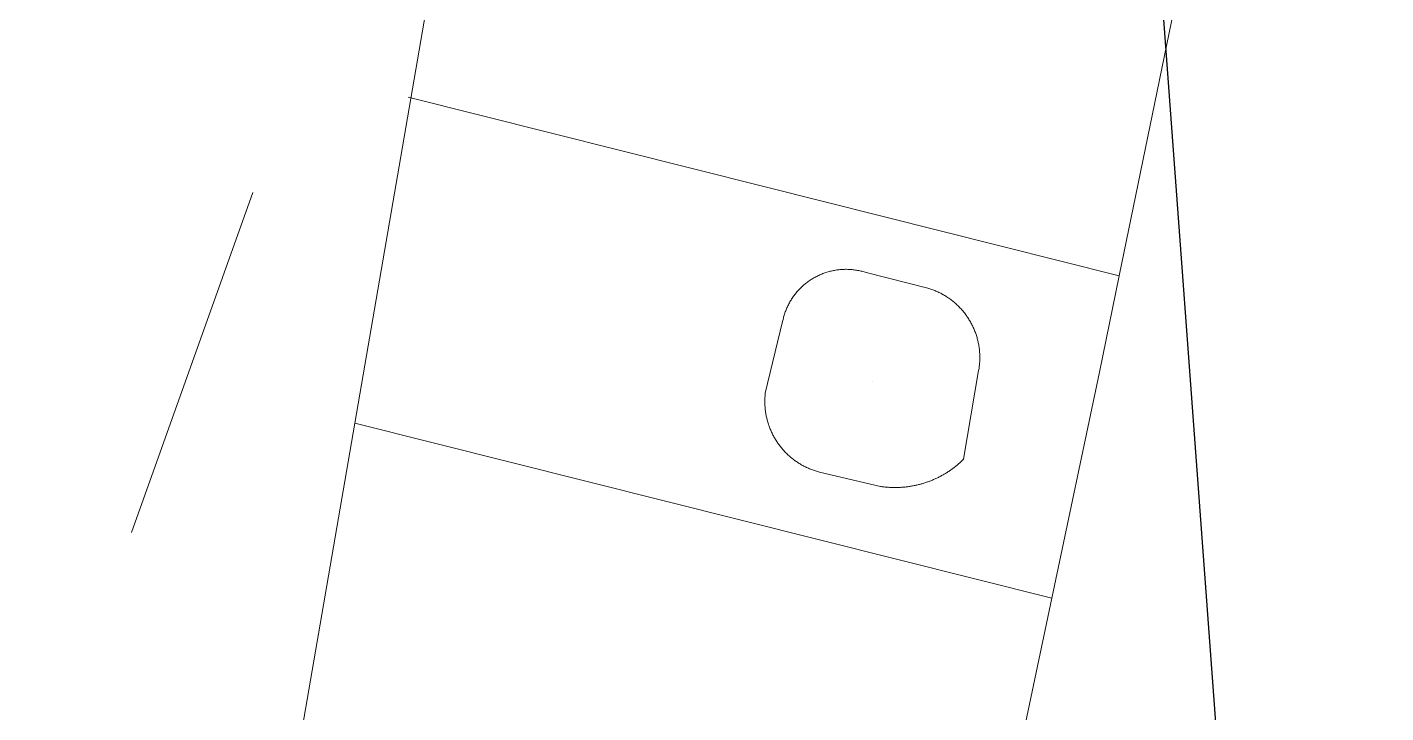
# Model space of a CAD drawing. Header units: metres. Extents: x 0 to 105485, y 0 to 425721.
# Drawn here: x 104683.83 to 104694.18, y 425171.03 to 425176.26 of the extents above; entities that cross this region are included whole.
import ezdxf

# ---------------------------------------------------------------- set-up
doc = ezdxf.new("R2010")
doc.units = ezdxf.units.M
doc.header["$MEASUREMENT"] = 0
doc.linetypes.add('KG-PERCEEL-SO', pattern=[19, 5.5, -4, 5.5, -4])
for name, color, linetype, lineweight in [('B-XX-GK-KADEMUUR-G', 150, 'Continuous', 18), ('B-XX-GR-BOOM-G', 90, 'Continuous', 13), ('B-XX-KG-GRENS_PERCEEL-G', 150, 'KG-PERCEEL-SO', 18), ('B-XX-VH-ONVERHARD_ZAND-G', 210, 'Continuous', 18), ('B-XX-VH-OPENVERHARDING-G', 90, 'Continuous', 18), ('B-XX-VW-MARKERING-G', 7, 'Continuous', 18)]:
    doc.layers.add(name, color=color, linetype=linetype, lineweight=lineweight)
doc.layers.add('GIS-WEGVAKKEN', color=2, linetype='Continuous')

msp = doc.modelspace()

# ---------------------------------------------------------------- linework, layer by layer
at = {"layer": 'B-XX-GK-KADEMUUR-G', "ltscale": 0.5}
msp.add_lwpolyline([(104656.653, 425237.635), (104645.067, 425225.027), (104633.832, 425212.744), (104630.988, 425209.689), (104630, 425208.5948814815), (104630, 425207.8947823307), (104655.534, 425235.724), (104669.156, 425226.719), (104683.563, 425217.04), (104694.868, 425209.36), (104693.117, 425204.476), (104685.019, 425181.946), (104684.636, 425182.153), (104673.2141853874, 425150), (104682.3119472458, 425150), (104686.323, 425173.241), (104687.603, 425180.661), (104686.578, 425181.02), (104695.148, 425204.934), (104695.964, 425207.146), (104696.101, 425207.506), (104697.258, 425210.559), (104683.724, 425219.219), (104669.77, 425228.608)], close=True, dxfattribs=at)
at = {"layer": 'B-XX-GR-BOOM-G', "color": 0, "true_color": 0x604a38}
msp.add_polyline3d([(104690.27, 425173.559, 2.321800771033746), (104690.27, 425173.559, 5.121800771033746)], dxfattribs=at)
at = {"layer": 'B-XX-KG-GRENS_PERCEEL-G', "ltscale": 0.5, "flags": 128}
msp.add_lwpolyline([(104676.7504316066, 425150), (104679.654, 425158.217), (104683.215, 425168.453), (104687.57, 425180.675)], dxfattribs=at)
at = {"layer": 'B-XX-VH-ONVERHARD_ZAND-G', "ltscale": 0.5}
msp.add_lwpolyline([(104690.961, 425172.965), (104691.076, 425173.641), (104691.076, 425173.641), (104691.0773960788, 425173.6490317751), (104691.0786731571, 425173.657083329), (104691.0798309553, 425173.6651528984), (104691.0808692197, 425173.6732387166), (104691.0817877231, 425173.6813390128), (104691.0825862643, 425173.6894520135), (104691.0832646685, 425173.6975759421), (104691.0838227872, 425173.7057090197), (104691.0842604981, 425173.7138494654), (104691.0845777053, 425173.7219954968), (104691.0847743395, 425173.7301453301), (104691.0848503575, 425173.7382971808), (104691.0848057427, 425173.7464492638), (104691.0846405049, 425173.7545997941), (104691.0843546803, 425173.762746987), (104691.0839483314, 425173.7708890585), (104691.0834215473, 425173.7790242258), (104691.0827744432, 425173.7871507074), (104691.0820071609, 425173.7952667241), (104691.0811198684, 425173.8033704985), (104691.08011276, 425173.8114602563), (104691.0789860562, 425173.819534226), (104691.0777400037, 425173.8275906397), (104691.0763748753, 425173.8356277331), (104691.0748909701, 425173.8436437467), (104691.0732886128, 425173.851636925), (104691.0715681544, 425173.8596055178), (104691.0697299716, 425173.8675477802), (104691.067774467, 425173.8754619731), (104691.0657020686, 425173.8833463635), (104691.0635132303, 425173.8911992251), (104691.0612084314, 425173.8990188382), (104691.0587881765, 425173.9068034907), (104691.0562529957, 425173.9145514779), (104691.053603444, 425173.9222611033), (104691.0508401016, 425173.9299306787), (104691.0479635737, 425173.9375585248), (104691.04497449, 425173.9451429711), (104691.041873505, 425173.952682357), (104691.0386612979, 425173.9601750317), (104691.0353385719, 425173.9676193544), (104691.0319060547, 425173.975013695), (104691.0283644979, 425173.9823564345), (104691.0247146769, 425173.989645965), (104691.020957391, 425173.9968806903), (104691.0170934628, 425174.0040590263), (104691.0131237385, 425174.011179401), (104691.0090490873, 425174.0182402555), (104691.0048704014, 425174.0252400434), (104691.0005885958, 425174.0321772323), (104690.9962046082, 425174.039050303), (104690.9917193984, 425174.0458577505), (104690.9871339486, 425174.0525980841), (104690.9824492628, 425174.0592698281), (104690.977666367, 425174.0658715214), (104690.9727863082, 425174.0724017185), (104690.9678101552, 425174.0788589896), (104690.9627389976, 425174.0852419206), (104690.9575739457, 425174.0915491139), (104690.9523161307, 425174.0977791883), (104690.9469667036, 425174.10393078), (104690.9415268361, 425174.1100025415), (104690.935997719, 425174.1159931436), (104690.9303805633, 425174.1219012744), (104690.9246765989, 425174.1277256403), (104690.9188870747, 425174.1334649658), (104690.9130132585, 425174.1391179943), (104690.9070564365, 425174.1446834879), (104690.901017913, 425174.150160228), (104690.8948990103, 425174.1555470153), (104690.8887010682, 425174.1608426702), (104690.8824254438, 425174.1660460333), (104690.8760735115, 425174.1711559651), (104690.8696466619, 425174.1761713467), (104690.8631463024, 425174.1810910799), (104690.8565738564, 425174.1859140875), (104690.8499307631, 425174.1906393132), (104690.843218477, 425174.1952657225), (104690.8364384679, 425174.1997923024), (104690.8295922206, 425174.2042180616), (104690.8226812339, 425174.2085420311), (104690.8157070214, 425174.2127632639), (104690.80867111, 425174.2168808359), (104690.8015750404, 425174.2208938454), (104690.7944203666, 425174.2248014136), (104690.787208655, 425174.228602685), (104690.7799414848, 425174.2322968271), (104690.7726204474, 425174.2358830312), (104690.7652471458, 425174.2393605118), (104690.7578231946, 425174.2427285075), (104690.7503502192, 425174.2459862809), (104690.7428298562, 425174.2491331187), (104690.7352637522, 425174.2521683317), (104690.7276535639, 425174.2550912552), (104690.7200009578, 425174.2579012495), (104690.7123076095, 425174.2605976989), (104690.7045752036, 425174.2631800133), (104690.6968054333, 425174.2656476271), (104690.689, 425174.268), (104690.689, 425174.268), (104690.219, 425174.387), (104690.219, 425174.387), (104690.2109777056, 425174.3895552365), (104690.2029128486, 425174.3919727809), (104690.194807792, 425174.3942519249), (104690.1866649107, 425174.3963920005), (104690.1784865906, 425174.398392381), (104690.1702752283, 425174.4002524798), (104690.1620332296, 425174.4019717522), (104690.1537630096, 425174.4035496944), (104690.1454669916, 425174.4049858439), (104690.1371476064, 425174.4062797799), (104690.1288072918, 425174.4074311234), (104690.1204484915, 425174.4084395369), (104690.1120736548, 425174.4093047249), (104690.1036852356, 425174.4100264341), (104690.0952856919, 425174.4106044528), (104690.0868774848, 425174.4110386118), (104690.0784630781, 425174.4113287838), (104690.0700449373, 425174.4114748837), (104690.061625529, 425174.4114768689), (104690.0532073202, 425174.4113347386), (104690.0447927776, 425174.4110485346), (104690.0363843668, 425174.4106183407), (104690.0279845514, 425174.4100442829), (104690.0195957929, 425174.4093265295), (104690.0112205491, 425174.4084652908), (104690.0028612742, 425174.4074608191), (104689.9945204176, 425174.4063134087), (104689.9862004232, 425174.405023396), (104689.9779037288, 425174.4035911587), (104689.9696327657, 425174.4020171167), (104689.9613899571, 425174.4003017311), (104689.9531777185, 425174.3984455046), (104689.9449984561, 425174.3964489811), (104689.9368545665, 425174.3943127455), (104689.928748436, 425174.3920374238), (104689.9206824399, 425174.3896236827), (104689.9126589415, 425174.3870722295), (104689.9046802918, 425174.3843838118), (104689.8967488288, 425174.3815592174), (104689.8888668763, 425174.3785992738), (104689.881036744, 425174.3755048484), (104689.8732607263, 425174.3722768478), (104689.8655411014, 425174.3689162181), (104689.8578801315, 425174.3654239437), (104689.8502800613, 425174.361801048), (104689.8427431177, 425174.3580485927), (104689.8352715091, 425174.3541676772), (104689.8278674249, 425174.3501594386), (104689.8205330344, 425174.3460250515), (104689.8132704869, 425174.3417657272), (104689.8060819102, 425174.3373827139), (104689.7989694109, 425174.3328772957), (104689.7919350729, 425174.3282507929), (104689.7849809573, 425174.323504561), (104689.7781091019, 425174.3186399907), (104689.7713215202, 425174.3136585077), (104689.764620201, 425174.3085615712), (104689.7580071079, 425174.303350675), (104689.7514841786, 425174.2980273457), (104689.7450533245, 425174.2925931434), (104689.7387164298, 425174.2870496601), (104689.7324753515, 425174.2813985203), (104689.7263319181, 425174.2756413799), (104689.7202879298, 425174.2697799256), (104689.7143451576, 425174.2638158751), (104689.7085053427, 425174.2577509759), (104689.7027701964, 425174.251587005), (104689.6971413991, 425174.2453257687), (104689.6916206001, 425174.2389691014), (104689.6862094171, 425174.2325188658), (104689.6809094356, 425174.2259769521), (104689.6757222087, 425174.2193452768), (104689.6706492561, 425174.2126257833), (104689.6656920644, 425174.2058204405), (104689.6608520862, 425174.1989312425), (104689.6561307395, 425174.1919602077), (104689.6515294078, 425174.1849093789), (104689.6470494393, 425174.1777808221), (104689.6426921468, 425174.1705766259), (104689.638458807, 425174.1632989014), (104689.6343506602, 425174.155949781), (104689.6303689104, 425174.1485314181), (104689.6265147241, 425174.1410459864), (104689.6227892306, 425174.1334956792), (104689.6191935218, 425174.1258827089), (104689.6157286509, 425174.118209306), (104689.6123956335, 425174.1104777192), (104689.609195446, 425174.1026902138), (104689.6061290262, 425174.0948490718), (104689.6031972726, 425174.0869565905), (104689.6004010442, 425174.0790150826), (104689.5977411603, 425174.0710268752), (104689.5952184004, 425174.0629943088), (104689.5928335036, 425174.0549197371), (104689.5905871688, 425174.0468055262), (104689.5884800541, 425174.0386540535), (104689.586512777, 425174.0304677074), (104689.5846859138, 425174.0222488869), (104689.583, 425174.014), (104689.583, 425174.014), (104689.451, 425173.469), (104689.451, 425173.469), (104689.4501185856, 425173.4610081001), (104689.4493530628, 425173.4530042679), (104689.4487035926, 425173.4449901838), (104689.4481703112, 425173.4369675305), (104689.4477533306, 425173.4289379924), (104689.4474527383, 425173.4209032553), (104689.4472685974, 425173.4128650063), (104689.4472009467, 425173.404824933), (104689.4472498003, 425173.3967847235), (104689.447415148, 425173.388746066), (104689.447696955, 425173.3807106481), (104689.4480951622, 425173.3726801571), (104689.4486096859, 425173.364656279), (104689.4492404182, 425173.3566406984), (104689.4499872266, 425173.3486350984), (104689.4508499543, 425173.3406411596), (104689.4518284202, 425173.3326605606), (104689.4529224189, 425173.3246949771), (104689.4541317206, 425173.3167460813), (104689.4554560714, 425173.3088155422), (104689.4568951933, 425173.3009050249), (104689.4584487841, 425173.2930161904), (104689.4601165177, 425173.2851506949), (104689.4618980438, 425173.2773101898), (104689.4637929885, 425173.2694963214), (104689.4658009539, 425173.2617107301), (104689.4679215184, 425173.2539550509), (104689.4701542366, 425173.2462309118), (104689.47249864, 425173.2385399347), (104689.4749542363, 425173.2308837345), (104689.4775205098, 425173.2232639185), (104689.4801969217, 425173.2156820867), (104689.4829829102, 425173.2081398309), (104689.4858778903, 425173.2006387346), (104689.4888812541, 425173.1931803728), (104689.4919923711, 425173.1857663114), (104689.4952105881, 425173.1783981071), (104689.4985352293, 425173.1710773069), (104689.5019655968, 425173.1638054478), (104689.5055009703, 425173.1565840567), (104689.5091406075, 425173.1494146498), (104689.5128837443, 425173.1422987322), (104689.5167295947, 425173.1352377982), (104689.5206773513, 425173.1282333301), (104689.5247261852, 425173.1212867986), (104689.5288752462, 425173.1143996622), (104689.5331236634, 425173.107573367), (104689.5374705447, 425173.1008093462), (104689.5419149774, 425173.0941090198), (104689.5464560285, 425173.0874737948), (104689.5510927443, 425173.0809050642), (104689.5558241515, 425173.0744042073), (104689.5606492566, 425173.0679725889), (104689.5655670466, 425173.0616115593), (104689.5705764889, 425173.0553224542), (104689.5756765317, 425173.049106594), (104689.5808661043, 425173.0429652838), (104689.5861441171, 425173.0368998129), (104689.5915094618, 425173.030911455), (104689.5969610121, 425173.0250014673), (104689.6024976232, 425173.0191710906), (104689.6081181328, 425173.0134215491), (104689.6138213607, 425173.0077540499), (104689.6196061095, 425173.0021697831), (104689.6254711647, 425172.996669921), (104689.6314152948, 425172.9912556184), (104689.6374372518, 425172.9859280121), (104689.6435357714, 425172.9806882207), (104689.6497095731, 425172.9755373443), (104689.6559573606, 425172.9704764644), (104689.6622778223, 425172.9655066435), (104689.668669631, 425172.9606289251), (104689.6751314448, 425172.9558443333), (104689.6816619068, 425172.9511538728), (104689.6882596461, 425172.9465585282), (104689.6949232773, 425172.9420592645), (104689.7016514014, 425172.9376570263), (104689.7084426057, 425172.9333527379), (104689.7152954644, 425172.9291473029), (104689.7222085386, 425172.9250416045), (104689.7291803769, 425172.9210365045), (104689.7362095155, 425172.9171328439), (104689.7432944785, 425172.9133314423), (104689.7504337785, 425172.9096330978), (104689.7576259164, 425172.906038587), (104689.7648693822, 425172.9025486646), (104689.772162655, 425172.8991640633), (104689.7795042036, 425172.8958854936), (104689.7868924866, 425172.8927136441), (104689.7943259527, 425172.8896491805), (104689.8018030412, 425172.8866927464), (104689.8093221823, 425172.8838449625), (104689.8168817971, 425172.8811064267), (104689.8244802986, 425172.8784777139), (104689.8321160913, 425172.8759593762), (104689.839787572, 425172.8735519421), (104689.8474931301, 425172.8712559173), (104689.8552311476, 425172.8690717838), (104689.863, 425172.867), (104689.863, 425172.867), (104690.328, 425172.758), (104690.328, 425172.758), (104690.3349035421, 425172.7569817101), (104690.3418163879, 425172.7560286254), (104690.3487379216, 425172.7551408309), (104690.3556675266, 425172.7543184058), (104690.3626045854, 425172.753561423), (104690.3695484801, 425172.7528699503), (104690.376498592, 425172.7522440491), (104690.383454302, 425172.7516837753), (104690.3904149903, 425172.7511891788), (104690.3973800369, 425172.7507603035), (104690.4043488212, 425172.7503971878), (104690.4113207224, 425172.7500998639), (104690.4182951194, 425172.7498683584), (104690.4252713908, 425172.7497026919), (104690.432248915, 425172.749602879), (104690.4392270706, 425172.7495689289), (104690.4462052358, 425172.7496008444), (104690.4531827889, 425172.7496986227), (104690.4601591083, 425172.7498622551), (104690.4671335725, 425172.750091727), (104690.4741055601, 425172.750387018), (104690.48107445, 425172.7507481019), (104690.4880396213, 425172.7511749463), (104690.4950004536, 425172.7516675132), (104690.5019563266, 425172.7522257589), (104690.5089066207, 425172.7528496335), (104690.5158507167, 425172.7535390815), (104690.522787996, 425172.7542940415), (104690.5297178404, 425172.7551144462), (104690.5366396327, 425172.7560002225), (104690.5435527561, 425172.7569512914), (104690.5504565948, 425172.7579675683), (104690.5573505338, 425172.7590489627), (104690.5642339588, 425172.7601953782), (104690.5711062565, 425172.7614067126), (104690.5779668149, 425172.7626828581), (104690.5848150226, 425172.7640237009), (104690.5916502695, 425172.7654291215), (104690.5984719467, 425172.7668989949), (104690.6052794465, 425172.7684331899), (104690.6120721624, 425172.7700315701), (104690.6188494891, 425172.7716939929), (104690.6256108231, 425172.7734203102), (104690.6323555617, 425172.7752103683), (104690.6390831043, 425172.7770640077), (104690.6457928514, 425172.7789810632), (104690.6524842053, 425172.780961364), (104690.6591565698, 425172.7830047337), (104690.6658093504, 425172.7851109904), (104690.6724419546, 425172.7872799463), (104690.6790537914, 425172.7895114081), (104690.6856442718, 425172.7918051772), (104690.6922128086, 425172.7941610491), (104690.6987588166, 425172.7965788141), (104690.7052817126, 425172.7990582565), (104690.7117809156, 425172.8015991557), (104690.7182558465, 425172.8042012851), (104690.7247059285, 425172.806864413), (104690.7311305869, 425172.8095883022), (104690.7375292493, 425172.81237271), (104690.7439013458, 425172.8152173882), (104690.7502463086, 425172.8181220835), (104690.7565635725, 425172.8210865371), (104690.7628525746, 425172.8241104849), (104690.7691127547, 425172.8271936575), (104690.775343555, 425172.8303357802), (104690.7815444206, 425172.833536573), (104690.7877147988, 425172.8367957509), (104690.79385414, 425172.8401130234), (104690.7999618973, 425172.8434880951), (104690.8060375265, 425172.8469206653), (104690.8120804863, 425172.850410428), (104690.8180902385, 425172.8539570725), (104690.8240662475, 425172.8575602828), (104690.8300079809, 425172.8612197379), (104690.8359149096, 425172.8649351116), (104690.841786507, 425172.8687060731), (104690.8476222503, 425172.8725322865), (104690.8534216195, 425172.8764134106), (104690.8591840978, 425172.8803491), (104690.8649091721, 425172.8843390039), (104690.8705963321, 425172.8883827669), (104690.8762450712, 425172.8924800286), (104690.8818548863, 425172.8966304242), (104690.8874252774, 425172.9008335837), (104690.8929557484, 425172.9050891328), (104690.8984458066, 425172.9093966924), (104690.9038949628, 425172.9137558787), (104690.9093027315, 425172.9181663033), (104690.9146686311, 425172.9226275732), (104690.9199921834, 425172.9271392911), (104690.9252729142, 425172.931701055), (104690.930510353, 425172.9363124586), (104690.9357040333, 425172.9409730909), (104690.9408534922, 425172.9456825367), (104690.9459582712, 425172.9504403766), (104690.9510179153, 425172.9552461865), (104690.9560319738, 425172.9600995385)], close=True, dxfattribs=at)
at = {"layer": 'B-XX-VH-OPENVERHARDING-G', "ltscale": 0.5}
for points in [[(104687.603, 425180.661), (104686.323, 425173.241), (104691.633, 425171.906), (104691.996, 425173.627), (104692.147, 425174.361), (104692.616, 425176.647)], [(104692.616, 425176.647), (104692.147, 425174.361), (104691.996, 425173.627), (104691.633, 425171.906), (104691.095, 425169.353), (104689.842, 425163.021), (104687.951, 425153.224), (104687.3281652331, 425150), (104692.5636023196, 425150), (104694.051, 425157.798), (104695.02, 425162.714), (104696.323, 425169.65), (104696.66, 425171.177), (104697.718, 425175.654), (104698.905, 425180.259)]]:
    msp.add_lwpolyline(points, dxfattribs=at)
for points in [[(104689.863, 425172.867), (104689.8552311476, 425172.8690717838), (104689.8474931301, 425172.8712559173), (104689.839787572, 425172.8735519421), (104689.8321160913, 425172.8759593762), (104689.8244802986, 425172.8784777139), (104689.8168817971, 425172.8811064267), (104689.8093221823, 425172.8838449625), (104689.8018030412, 425172.8866927464), (104689.7943259527, 425172.8896491805), (104689.7868924866, 425172.8927136441), (104689.7795042036, 425172.8958854936), (104689.772162655, 425172.8991640633), (104689.7648693822, 425172.9025486646), (104689.7576259164, 425172.906038587), (104689.7504337785, 425172.9096330978), (104689.7432944785, 425172.9133314423), (104689.7362095155, 425172.9171328439), (104689.7291803769, 425172.9210365045), (104689.7222085386, 425172.9250416045), (104689.7152954644, 425172.9291473029), (104689.7084426057, 425172.9333527379), (104689.7016514014, 425172.9376570263), (104689.6949232773, 425172.9420592645), (104689.6882596461, 425172.9465585282), (104689.6816619068, 425172.9511538728), (104689.6751314448, 425172.9558443333), (104689.668669631, 425172.9606289251), (104689.6622778223, 425172.9655066435), (104689.6559573606, 425172.9704764644), (104689.6497095731, 425172.9755373443), (104689.6435357714, 425172.9806882207), (104689.6374372518, 425172.9859280121), (104689.6314152948, 425172.9912556184), (104689.6254711647, 425172.996669921), (104689.6196061095, 425173.0021697831), (104689.6138213607, 425173.0077540499), (104689.6081181328, 425173.0134215491), (104689.6024976232, 425173.0191710906), (104689.5969610121, 425173.0250014673), (104689.5915094618, 425173.030911455), (104689.5861441171, 425173.0368998129), (104689.5808661043, 425173.0429652838), (104689.5756765317, 425173.049106594), (104689.5705764889, 425173.0553224542), (104689.5655670466, 425173.0616115593), (104689.5606492566, 425173.0679725889), (104689.5558241515, 425173.0744042073), (104689.5510927443, 425173.0809050642), (104689.5464560285, 425173.0874737948), (104689.5419149774, 425173.0941090198), (104689.5374705447, 425173.1008093462), (104689.5331236634, 425173.107573367), (104689.5288752462, 425173.1143996622), (104689.5247261852, 425173.1212867986), (104689.5206773513, 425173.1282333301), (104689.5167295947, 425173.1352377982), (104689.5128837443, 425173.1422987322), (104689.5091406075, 425173.1494146498), (104689.5055009703, 425173.1565840567), (104689.5019655968, 425173.1638054478), (104689.4985352293, 425173.1710773069), (104689.4952105881, 425173.1783981071), (104689.4919923711, 425173.1857663114), (104689.4888812541, 425173.1931803728), (104689.4858778903, 425173.2006387346), (104689.4829829102, 425173.2081398309), (104689.4801969217, 425173.2156820867), (104689.4775205098, 425173.2232639185), (104689.4749542363, 425173.2308837345), (104689.47249864, 425173.2385399347), (104689.4701542366, 425173.2462309118), (104689.4679215184, 425173.2539550509), (104689.4658009539, 425173.2617107301), (104689.4637929885, 425173.2694963214), (104689.4618980438, 425173.2773101898), (104689.4601165177, 425173.2851506949), (104689.4584487841, 425173.2930161904), (104689.4568951933, 425173.3009050249), (104689.4554560714, 425173.3088155422), (104689.4541317206, 425173.3167460813), (104689.4529224189, 425173.3246949771), (104689.4518284202, 425173.3326605606), (104689.4508499543, 425173.3406411596), (104689.4499872266, 425173.3486350984), (104689.4492404182, 425173.3566406984), (104689.4486096859, 425173.364656279), (104689.4480951622, 425173.3726801571), (104689.447696955, 425173.3807106481), (104689.447415148, 425173.388746066), (104689.4472498003, 425173.3967847235), (104689.4472009467, 425173.404824933), (104689.4472685974, 425173.4128650063), (104689.4474527383, 425173.4209032553), (104689.4477533306, 425173.4289379924), (104689.4481703112, 425173.4369675305), (104689.4487035926, 425173.4449901838), (104689.4493530628, 425173.4530042679), (104689.4501185856, 425173.4610081001), (104689.451, 425173.469), (104689.451, 425173.469), (104689.583, 425174.014), (104689.583, 425174.014), (104689.5846859138, 425174.0222488869), (104689.586512777, 425174.0304677074), (104689.5884800541, 425174.0386540535), (104689.5905871688, 425174.0468055262), (104689.5928335036, 425174.0549197371), (104689.5952184004, 425174.0629943088), (104689.5977411603, 425174.0710268752), (104689.6004010442, 425174.0790150826), (104689.6031972726, 425174.0869565905), (104689.6061290262, 425174.0948490718), (104689.609195446, 425174.1026902138), (104689.6123956335, 425174.1104777192), (104689.6157286509, 425174.118209306), (104689.6191935218, 425174.1258827089), (104689.6227892306, 425174.1334956792), (104689.6265147241, 425174.1410459864), (104689.6303689104, 425174.1485314181), (104689.6343506602, 425174.155949781), (104689.638458807, 425174.1632989014), (104689.6426921468, 425174.1705766259), (104689.6470494393, 425174.1777808221), (104689.6515294078, 425174.1849093789), (104689.6561307395, 425174.1919602077), (104689.6608520862, 425174.1989312425), (104689.6656920644, 425174.2058204405), (104689.6706492561, 425174.2126257833), (104689.6757222087, 425174.2193452768), (104689.6809094356, 425174.2259769521), (104689.6862094171, 425174.2325188658), (104689.6916206001, 425174.2389691014), (104689.6971413991, 425174.2453257687), (104689.7027701964, 425174.251587005), (104689.7085053427, 425174.2577509759), (104689.7143451576, 425174.2638158751), (104689.7202879298, 425174.2697799256), (104689.7263319181, 425174.2756413799), (104689.7324753515, 425174.2813985203), (104689.7387164298, 425174.2870496601), (104689.7450533245, 425174.2925931434), (104689.7514841786, 425174.2980273457), (104689.7580071079, 425174.303350675), (104689.764620201, 425174.3085615712), (104689.7713215202, 425174.3136585077), (104689.7781091019, 425174.3186399907), (104689.7849809573, 425174.323504561), (104689.7919350729, 425174.3282507929), (104689.7989694109, 425174.3328772957), (104689.8060819102, 425174.3373827139), (104689.8132704869, 425174.3417657272), (104689.8205330344, 425174.3460250515), (104689.8278674249, 425174.3501594386), (104689.8352715091, 425174.3541676772), (104689.8427431177, 425174.3580485927), (104689.8502800613, 425174.361801048), (104689.8578801315, 425174.3654239437), (104689.8655411014, 425174.3689162181), (104689.8732607263, 425174.3722768478), (104689.881036744, 425174.3755048484), (104689.8888668763, 425174.3785992738), (104689.8967488288, 425174.3815592174), (104689.9046802918, 425174.3843838118), (104689.9126589415, 425174.3870722295), (104689.9206824399, 425174.3896236827), (104689.928748436, 425174.3920374238), (104689.9368545665, 425174.3943127455), (104689.9449984561, 425174.3964489811), (104689.9531777185, 425174.3984455046), (104689.9613899571, 425174.4003017311), (104689.9696327657, 425174.4020171167), (104689.9779037288, 425174.4035911587), (104689.9862004232, 425174.405023396), (104689.9945204176, 425174.4063134087), (104690.0028612742, 425174.4074608191), (104690.0112205491, 425174.4084652908), (104690.0195957929, 425174.4093265295), (104690.0279845514, 425174.4100442829), (104690.0363843668, 425174.4106183407), (104690.0447927776, 425174.4110485346), (104690.0532073202, 425174.4113347386), (104690.061625529, 425174.4114768689), (104690.0700449373, 425174.4114748837), (104690.0784630781, 425174.4113287838), (104690.0868774848, 425174.4110386118), (104690.0952856919, 425174.4106044528), (104690.1036852356, 425174.4100264341), (104690.1120736548, 425174.4093047249), (104690.1204484915, 425174.4084395369), (104690.1288072918, 425174.4074311234), (104690.1371476064, 425174.4062797799), (104690.1454669916, 425174.4049858439), (104690.1537630096, 425174.4035496944), (104690.1620332296, 425174.4019717522), (104690.1702752283, 425174.4002524798), (104690.1784865906, 425174.398392381), (104690.1866649107, 425174.3963920005), (104690.194807792, 425174.3942519249), (104690.2029128486, 425174.3919727809), (104690.2109777056, 425174.3895552365), (104690.219, 425174.387), (104690.219, 425174.387), (104690.689, 425174.268), (104690.689, 425174.268), (104690.6968054333, 425174.2656476271), (104690.7045752036, 425174.2631800133), (104690.7123076095, 425174.2605976989), (104690.7200009578, 425174.2579012495), (104690.7276535639, 425174.2550912552), (104690.7352637522, 425174.2521683317), (104690.7428298562, 425174.2491331187), (104690.7503502192, 425174.2459862809), (104690.7578231946, 425174.2427285075), (104690.7652471458, 425174.2393605118), (104690.7726204474, 425174.2358830312), (104690.7799414848, 425174.2322968271), (104690.787208655, 425174.228602685), (104690.7944203666, 425174.2248014136), (104690.8015750404, 425174.2208938454), (104690.80867111, 425174.2168808359), (104690.8157070214, 425174.2127632639), (104690.8226812339, 425174.2085420311), (104690.8295922206, 425174.2042180616), (104690.8364384679, 425174.1997923024), (104690.843218477, 425174.1952657225), (104690.8499307631, 425174.1906393132), (104690.8565738564, 425174.1859140875), (104690.8631463024, 425174.1810910799), (104690.8696466619, 425174.1761713467), (104690.8760735115, 425174.1711559651), (104690.8824254438, 425174.1660460333), (104690.8887010682, 425174.1608426702), (104690.8948990103, 425174.1555470153), (104690.901017913, 425174.150160228), (104690.9070564365, 425174.1446834879), (104690.9130132585, 425174.1391179943), (104690.9188870747, 425174.1334649658), (104690.9246765989, 425174.1277256403), (104690.9303805633, 425174.1219012744), (104690.935997719, 425174.1159931436), (104690.9415268361, 425174.1100025415), (104690.9469667036, 425174.10393078), (104690.9523161307, 425174.0977791883), (104690.9575739457, 425174.0915491139), (104690.9627389976, 425174.0852419206), (104690.9678101552, 425174.0788589896), (104690.9727863082, 425174.0724017185), (104690.977666367, 425174.0658715214), (104690.9824492628, 425174.0592698281), (104690.9871339486, 425174.0525980841), (104690.9917193984, 425174.0458577505), (104690.9962046082, 425174.039050303), (104691.0005885958, 425174.0321772323), (104691.0048704014, 425174.0252400434), (104691.0090490873, 425174.0182402555), (104691.0131237385, 425174.011179401), (104691.0170934628, 425174.0040590263), (104691.020957391, 425173.9968806903), (104691.0247146769, 425173.989645965), (104691.0283644979, 425173.9823564345), (104691.0319060547, 425173.975013695), (104691.0353385719, 425173.9676193544), (104691.0386612979, 425173.9601750317), (104691.041873505, 425173.952682357), (104691.04497449, 425173.9451429711), (104691.0479635737, 425173.9375585248), (104691.0508401016, 425173.9299306787), (104691.053603444, 425173.9222611033), (104691.0562529957, 425173.9145514779), (104691.0587881765, 425173.9068034907), (104691.0612084314, 425173.8990188382), (104691.0635132303, 425173.8911992251), (104691.0657020686, 425173.8833463635), (104691.067774467, 425173.8754619731), (104691.0697299716, 425173.8675477802), (104691.0715681544, 425173.8596055178), (104691.0732886128, 425173.851636925), (104691.0748909701, 425173.8436437467), (104691.0763748753, 425173.8356277331), (104691.0777400037, 425173.8275906397), (104691.0789860562, 425173.819534226), (104691.08011276, 425173.8114602563), (104691.0811198684, 425173.8033704985), (104691.0820071609, 425173.7952667241), (104691.0827744432, 425173.7871507074), (104691.0834215473, 425173.7790242258), (104691.0839483314, 425173.7708890585), (104691.0843546803, 425173.762746987), (104691.0846405049, 425173.7545997941), (104691.0848057427, 425173.7464492638), (104691.0848503575, 425173.7382971808), (104691.0847743395, 425173.7301453301), (104691.0845777053, 425173.7219954968), (104691.0842604981, 425173.7138494654), (104691.0838227872, 425173.7057090197), (104691.0832646685, 425173.6975759421), (104691.0825862643, 425173.6894520135), (104691.0817877231, 425173.6813390128), (104691.0808692197, 425173.6732387166), (104691.0798309553, 425173.6651528984), (104691.0786731571, 425173.657083329), (104691.0773960788, 425173.6490317751), (104691.076, 425173.641), (104691.076, 425173.641), (104690.961, 425172.965), (104690.961, 425172.965), (104690.9560319738, 425172.9600995385), (104690.9510179153, 425172.9552461865), (104690.9459582712, 425172.9504403766), (104690.9408534922, 425172.9456825367), (104690.9357040333, 425172.9409730909), (104690.930510353, 425172.9363124586), (104690.9252729142, 425172.931701055), (104690.9199921834, 425172.9271392911), (104690.9146686311, 425172.9226275732), (104690.9093027315, 425172.9181663033), (104690.9038949628, 425172.9137558787), (104690.8984458066, 425172.9093966924), (104690.8929557484, 425172.9050891328), (104690.8874252774, 425172.9008335837), (104690.8818548863, 425172.8966304242), (104690.8762450712, 425172.8924800286), (104690.8705963321, 425172.8883827669), (104690.8649091721, 425172.8843390039), (104690.8591840978, 425172.8803491), (104690.8534216195, 425172.8764134106), (104690.8476222503, 425172.8725322865), (104690.841786507, 425172.8687060731), (104690.8359149096, 425172.8649351116), (104690.8300079809, 425172.8612197379), (104690.8240662475, 425172.8575602828), (104690.8180902385, 425172.8539570725), (104690.8120804863, 425172.850410428), (104690.8060375265, 425172.8469206653), (104690.7999618973, 425172.8434880951), (104690.79385414, 425172.8401130234), (104690.7877147988, 425172.8367957509), (104690.7815444206, 425172.833536573), (104690.775343555, 425172.8303357802), (104690.7691127547, 425172.8271936575), (104690.7628525746, 425172.8241104849), (104690.7565635725, 425172.8210865371), (104690.7502463086, 425172.8181220835), (104690.7439013458, 425172.8152173882), (104690.7375292493, 425172.81237271), (104690.7311305869, 425172.8095883022), (104690.7247059285, 425172.806864413), (104690.7182558465, 425172.8042012851), (104690.7117809156, 425172.8015991557), (104690.7052817126, 425172.7990582565), (104690.6987588166, 425172.7965788141), (104690.6922128086, 425172.7941610491), (104690.6856442718, 425172.7918051772), (104690.6790537914, 425172.7895114081), (104690.6724419546, 425172.7872799463), (104690.6658093504, 425172.7851109904), (104690.6591565698, 425172.7830047337), (104690.6524842053, 425172.780961364), (104690.6457928514, 425172.7789810632), (104690.6390831043, 425172.7770640077), (104690.6323555617, 425172.7752103683), (104690.6256108231, 425172.7734203102), (104690.6188494891, 425172.7716939929), (104690.6120721624, 425172.7700315701), (104690.6052794465, 425172.7684331899), (104690.5984719467, 425172.7668989949), (104690.5916502695, 425172.7654291215), (104690.5848150226, 425172.7640237009), (104690.5779668149, 425172.7626828581), (104690.5711062565, 425172.7614067126), (104690.5642339588, 425172.7601953782), (104690.5573505338, 425172.7590489627), (104690.5504565948, 425172.7579675683), (104690.5435527561, 425172.7569512914), (104690.5366396327, 425172.7560002225), (104690.5297178404, 425172.7551144462), (104690.522787996, 425172.7542940415), (104690.5158507167, 425172.7535390815), (104690.5089066207, 425172.7528496335), (104690.5019563266, 425172.7522257589), (104690.4950004536, 425172.7516675132), (104690.4880396213, 425172.7511749463), (104690.48107445, 425172.7507481019), (104690.4741055601, 425172.750387018), (104690.4671335725, 425172.750091727), (104690.4601591083, 425172.7498622551), (104690.4531827889, 425172.7496986227), (104690.4462052358, 425172.7496008444), (104690.4392270706, 425172.7495689289), (104690.432248915, 425172.749602879), (104690.4252713908, 425172.7497026919), (104690.4182951194, 425172.7498683584), (104690.4113207224, 425172.7500998639), (104690.4043488212, 425172.7503971878), (104690.3973800369, 425172.7507603035), (104690.3904149903, 425172.7511891788), (104690.383454302, 425172.7516837753), (104690.376498592, 425172.7522440491), (104690.3695484801, 425172.7528699503), (104690.3626045854, 425172.753561423), (104690.3556675266, 425172.7543184058), (104690.3487379216, 425172.7551408309), (104690.3418163879, 425172.7560286254), (104690.3349035421, 425172.7569817101), (104690.328, 425172.758), (104690.328, 425172.758)], [(104687.3281652331, 425150), (104687.951, 425153.224), (104689.842, 425163.021), (104691.095, 425169.353), (104691.633, 425171.906), (104686.323, 425173.241), (104682.3119472458, 425150)]]:
    msp.add_lwpolyline(points, close=True, dxfattribs=at)
at = {"layer": 'B-XX-VW-MARKERING-G', "color": 0, "ltscale": 0.5, "true_color": 0x808080}
msp.add_polyline3d([(104692.147, 425174.361, 2.336535200504635), (104689.439, 425175.0415, 2.239961088222687), (104686.731, 425175.722, 2.129911621856999)], dxfattribs=at)
at = {"layer": 'GIS-WEGVAKKEN'}
msp.add_lwpolyline([(104706.3176999986, 425219.066300001), (104704.65, 425206.8), (104697.82, 425195.73), (104694.67, 425186.49), (104693.11, 425181.66), (104692.44, 425176.9), (104693.19, 425166.77), (104690.4723000005, 425152.5066)], dxfattribs=at)

doc.saveas('drawing.dxf')
